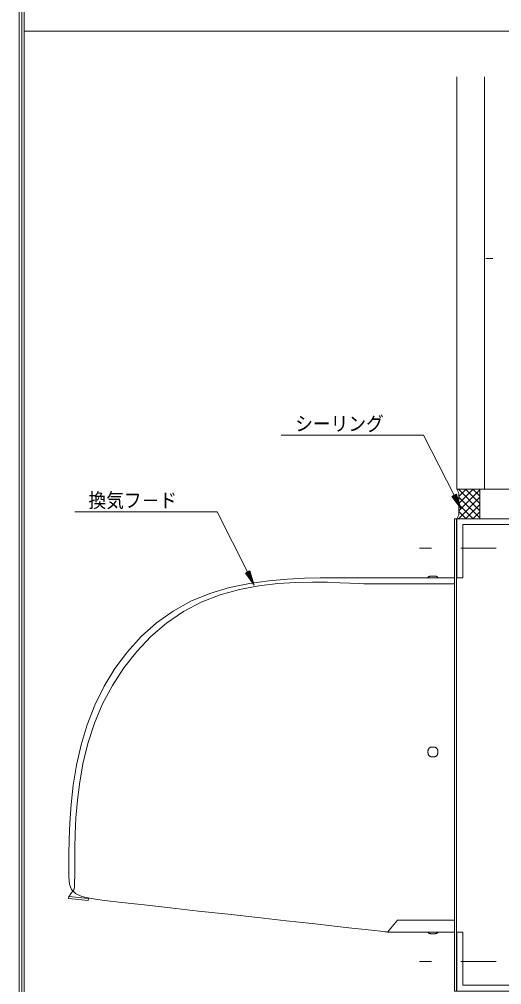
# Model space of a CAD drawing. Units: millimetres, scale not verified. Extents: x -1209 to 1209, y -852 to 852.
# Drawn here: x -1209.5 to -964.4, y -502.4 to -11.9 of the extents above; entities that cross this region are included whole.
import ezdxf
from ezdxf.enums import TextEntityAlignment as Align

# ---------------------------------------------------------------- set-up
doc = ezdxf.new("R2010")
doc.units = ezdxf.units.MM
doc.header["$LTSCALE"] = 3
doc.linetypes.add('USER3', pattern=[10, 4, -6])
doc.linetypes.add('USER7', pattern=[25, 6, -5, 2, -5, 2, -5])
for name, color, linetype, lineweight in [('0-1_0-0WAKU', 7, 'Continuous', 18), ('0-2_0-1AL', 5, 'Continuous', 18), ('0-3_0-2SUNPO', 7, 'Continuous', 18), ('0-6_0-5FUKUSIZA', 3, 'Continuous', 18), ('0-7_0-7KUTAI', 6, 'Continuous', 18), ('0-8_0-8SASH', 87, 'Continuous', 18)]:
    doc.layers.add(name, color=color, linetype=linetype, lineweight=lineweight)
doc.styles.add('ＭＳ ゴシック', font='')
doc.styles.get('ＭＳ ゴシック').set_extended_font_data('MS Gothic')

msp = doc.modelspace()

# ---------------------------------------------------------------- linework, layer by layer
at = {"layer": '0-1_0-0WAKU'}
for p, q in [((-1209.471, -852.435), (-1209.471, 852.393)), ((-1208.264, -851.228), (-1208.264, 851.186)), ((-1207.057, -850.021), (-1207.057, 849.979)), ((-1207.057, -17.871), (-0.057, -17.871))]:
    msp.add_line(p, q, dxfattribs=at)
at = {"layer": '0-2_0-1AL'}
for p, q in [((-987.097, -41.173), (-987.097, -250.681)), ((-987.097, -41.173), (-987.097, -250.681)), ((-973.097, -41.173), (-973.097, -250.681)), ((-987.097, -250.681), (-927.35, -250.681))]:
    msp.add_line(p, q, dxfattribs=at)
at = {"layer": '0-3_0-2SUNPO'}
for p, q in [((-1004.076, -223.247), (-1076.383, -223.247)), ((-988.518, -253.749), (-1004.076, -223.247)), ((-987.035, -254.345), (-989.61, -254.345)), ((-987.051, -254.295), (-989.589, -254.295)), ((-987.02, -254.395), (-989.573, -254.395)), ((-987.004, -254.445), (-989.536, -254.445)), ((-986.988, -254.495), (-989.499, -254.495)), ((-987.067, -254.245), (-989.491, -254.245)), ((-986.972, -254.545), (-989.462, -254.545)), ((-986.956, -254.595), (-989.425, -254.595)), ((-987.083, -254.195), (-989.393, -254.195)), ((-986.94, -254.645), (-989.388, -254.645)), ((-986.925, -254.695), (-989.351, -254.695)), ((-986.909, -254.745), (-989.314, -254.745)), ((-987.099, -254.145), (-989.295, -254.145)), ((-986.893, -254.795), (-989.277, -254.795)), ((-986.877, -254.845), (-989.24, -254.845)), ((-986.861, -254.895), (-989.203, -254.895)), ((-987.115, -254.095), (-989.197, -254.095)), ((-986.846, -254.945), (-989.166, -254.945)), ((-986.83, -254.995), (-989.129, -254.995)), ((-987.131, -254.045), (-989.099, -254.045)), ((-986.814, -255.045), (-989.092, -255.045)), ((-987.146, -253.995), (-989.001, -253.995)), ((-987.162, -253.945), (-988.903, -253.945)), ((-987.178, -253.895), (-988.805, -253.895)), ((-987.194, -253.845), (-988.707, -253.845)), ((-987.21, -253.795), (-988.609, -253.795)), ((-987.225, -253.745), (-988.511, -253.745)), ((-987.241, -253.695), (-988.413, -253.695)), ((-987.257, -253.645), (-988.315, -253.645)), ((-987.273, -253.595), (-988.217, -253.595)), ((-987.289, -253.545), (-988.119, -253.545)), ((-987.305, -253.495), (-988.021, -253.495)), ((-987.32, -253.445), (-987.923, -253.445)), ((-987.336, -253.395), (-987.825, -253.395)), ((-987.352, -253.345), (-987.727, -253.345)), ((-987.368, -253.295), (-987.629, -253.295)), ((-987.384, -253.245), (-987.531, -253.245)), ((-987.399, -253.195), (-987.433, -253.195)), ((-986.798, -255.095), (-989.055, -255.095)), ((-986.782, -255.145), (-989.018, -255.145)), ((-986.766, -255.195), (-988.981, -255.195)), ((-986.751, -255.245), (-988.944, -255.245)), ((-986.735, -255.295), (-988.907, -255.295)), ((-986.719, -255.345), (-988.87, -255.345)), ((-986.703, -255.395), (-988.833, -255.395)), ((-986.687, -255.445), (-988.796, -255.445)), ((-986.672, -255.495), (-988.759, -255.495)), ((-986.656, -255.545), (-988.722, -255.545)), ((-986.64, -255.595), (-988.685, -255.595)), ((-986.624, -255.645), (-988.648, -255.645)), ((-986.608, -255.695), (-988.611, -255.695)), ((-986.592, -255.745), (-988.574, -255.745)), ((-986.577, -255.795), (-988.537, -255.795)), ((-986.561, -255.845), (-988.5, -255.845)), ((-986.545, -255.895), (-988.463, -255.895)), ((-986.529, -255.945), (-988.426, -255.945)), ((-986.513, -255.995), (-988.389, -255.995)), ((-986.497, -256.045), (-988.352, -256.045)), ((-986.482, -256.095), (-988.315, -256.095)), ((-986.466, -256.145), (-988.279, -256.145)), ((-986.45, -256.195), (-988.241, -256.195)), ((-986.434, -256.245), (-988.205, -256.245)), ((-986.418, -256.295), (-988.168, -256.295)), ((-986.402, -256.345), (-988.13, -256.345)), ((-986.387, -256.395), (-988.094, -256.395)), ((-986.371, -256.445), (-988.056, -256.445)), ((-986.355, -256.495), (-988.02, -256.495)), ((-986.339, -256.545), (-987.983, -256.545)), ((-986.323, -256.595), (-987.946, -256.595)), ((-986.307, -256.645), (-987.909, -256.645)), ((-986.292, -256.695), (-987.872, -256.695)), ((-986.276, -256.745), (-987.835, -256.745)), ((-986.26, -256.795), (-987.798, -256.795)), ((-986.244, -256.845), (-987.761, -256.845)), ((-986.228, -256.895), (-987.724, -256.895)), ((-986.212, -256.945), (-987.687, -256.945)), ((-986.197, -256.995), (-987.65, -256.995)), ((-986.181, -257.045), (-987.613, -257.045)), ((-986.165, -257.095), (-987.576, -257.095)), ((-986.149, -257.145), (-987.539, -257.145)), ((-986.133, -257.195), (-987.502, -257.195)), ((-986.118, -257.245), (-987.465, -257.245)), ((-986.102, -257.295), (-987.428, -257.295)), ((-986.086, -257.345), (-987.391, -257.345)), ((-986.07, -257.395), (-987.354, -257.395)), ((-986.054, -257.445), (-987.317, -257.445)), ((-986.038, -257.495), (-987.28, -257.495)), ((-986.023, -257.545), (-987.243, -257.545)), ((-986.007, -257.595), (-987.206, -257.595)), ((-985.991, -257.645), (-987.169, -257.645)), ((-985.975, -257.695), (-987.132, -257.695)), ((-985.959, -257.745), (-987.095, -257.745)), ((-985.943, -257.795), (-987.058, -257.795)), ((-985.928, -257.845), (-987.021, -257.845)), ((-985.912, -257.895), (-986.984, -257.895)), ((-985.896, -257.945), (-986.947, -257.945)), ((-985.88, -257.995), (-986.91, -257.995)), ((-985.864, -258.045), (-986.873, -258.045)), ((-985.848, -258.095), (-986.836, -258.095)), ((-985.833, -258.145), (-986.799, -258.145)), ((-985.817, -258.195), (-986.762, -258.195)), ((-985.801, -258.245), (-986.725, -258.245)), ((-985.785, -258.295), (-986.688, -258.295)), ((-985.769, -258.345), (-986.651, -258.345)), ((-985.753, -258.395), (-986.614, -258.395)), ((-985.738, -258.445), (-986.577, -258.445)), ((-985.722, -258.495), (-986.54, -258.495)), ((-985.706, -258.545), (-986.503, -258.545)), ((-985.69, -258.595), (-986.466, -258.595)), ((-985.674, -258.645), (-986.429, -258.645)), ((-985.658, -258.695), (-986.392, -258.695)), ((-985.643, -258.745), (-986.355, -258.745)), ((-985.627, -258.795), (-986.318, -258.795)), ((-985.611, -258.845), (-986.281, -258.845)), ((-985.595, -258.895), (-986.244, -258.895)), ((-985.579, -258.945), (-986.207, -258.945)), ((-985.564, -258.995), (-986.17, -258.995)), ((-985.548, -259.045), (-986.133, -259.045)), ((-985.532, -259.095), (-986.096, -259.095)), ((-985.516, -259.145), (-986.059, -259.145)), ((-985.5, -259.195), (-986.023, -259.195)), ((-985.484, -259.245), (-985.985, -259.245)), ((-985.469, -259.295), (-985.949, -259.295)), ((-985.453, -259.345), (-985.912, -259.345)), ((-985.437, -259.395), (-985.875, -259.395)), ((-985.421, -259.445), (-985.838, -259.445)), ((-985.405, -259.495), (-985.801, -259.495)), ((-985.39, -259.545), (-985.764, -259.545)), ((-985.374, -259.595), (-985.727, -259.595)), ((-985.358, -259.645), (-985.69, -259.645)), ((-985.342, -259.695), (-985.653, -259.695)), ((-985.326, -259.745), (-985.616, -259.745)), ((-985.31, -259.795), (-985.579, -259.795)), ((-985.294, -259.845), (-985.542, -259.845)), ((-985.279, -259.895), (-985.505, -259.895)), ((-985.263, -259.945), (-985.468, -259.945)), ((-1109.023, -262.211), (-1181.33, -262.211)), ((-1093.465, -292.712), (-1109.023, -262.211)), ((-985.247, -259.995), (-985.431, -259.995)), ((-985.231, -260.045), (-985.394, -260.045)), ((-985.215, -260.095), (-985.357, -260.095)), ((-985.199, -260.145), (-985.32, -260.145)), ((-985.184, -260.195), (-985.283, -260.195)), ((-985.168, -260.245), (-985.246, -260.245)), ((-985.152, -260.295), (-985.209, -260.295)), ((-985.136, -260.345), (-985.172, -260.345)), ((-985.12, -260.395), (-985.135, -260.395)), ((-1091.983, -293.309), (-1094.557, -293.309)), ((-1091.999, -293.259), (-1094.537, -293.259)), ((-1091.967, -293.359), (-1094.52, -293.359)), ((-1091.951, -293.409), (-1094.483, -293.409)), ((-1091.935, -293.459), (-1094.446, -293.459)), ((-1092.014, -293.209), (-1094.439, -293.209)), ((-1091.919, -293.509), (-1094.409, -293.509)), ((-1091.904, -293.559), (-1094.372, -293.559)), ((-1092.03, -293.159), (-1094.341, -293.159)), ((-1091.888, -293.609), (-1094.335, -293.609)), ((-1091.872, -293.659), (-1094.298, -293.659)), ((-1091.856, -293.709), (-1094.261, -293.709)), ((-1092.046, -293.109), (-1094.243, -293.109)), ((-1091.84, -293.759), (-1094.224, -293.759)), ((-1091.824, -293.809), (-1094.187, -293.809)), ((-1091.809, -293.859), (-1094.15, -293.859)), ((-1092.062, -293.059), (-1094.145, -293.059)), ((-1091.793, -293.909), (-1094.113, -293.909)), ((-1091.777, -293.959), (-1094.076, -293.959)), ((-1092.078, -293.009), (-1094.046, -293.009)), ((-1091.761, -294.009), (-1094.039, -294.009)), ((-1091.745, -294.059), (-1094.002, -294.059)), ((-1091.73, -294.109), (-1093.965, -294.109)), ((-1092.094, -292.959), (-1093.948, -292.959)), ((-1091.714, -294.159), (-1093.928, -294.159)), ((-1091.698, -294.209), (-1093.891, -294.209)), ((-1091.682, -294.259), (-1093.854, -294.259)), ((-1092.109, -292.909), (-1093.85, -292.909)), ((-1091.666, -294.309), (-1093.817, -294.309)), ((-1092.125, -292.859), (-1093.752, -292.859)), ((-1092.141, -292.809), (-1093.654, -292.809)), ((-1092.157, -292.759), (-1093.557, -292.759)), ((-1092.173, -292.709), (-1093.458, -292.709)), ((-1092.189, -292.659), (-1093.36, -292.659)), ((-1092.204, -292.609), (-1093.262, -292.609)), ((-1092.22, -292.559), (-1093.164, -292.559)), ((-1092.236, -292.509), (-1093.066, -292.509)), ((-1092.252, -292.459), (-1092.968, -292.459)), ((-1092.268, -292.409), (-1092.87, -292.409)), ((-1092.284, -292.359), (-1092.772, -292.359)), ((-1092.299, -292.309), (-1092.674, -292.309)), ((-1092.315, -292.259), (-1092.576, -292.259)), ((-1092.331, -292.209), (-1092.478, -292.209)), ((-1092.347, -292.159), (-1092.38, -292.159)), ((-1091.65, -294.359), (-1093.78, -294.359)), ((-1091.635, -294.409), (-1093.744, -294.409)), ((-1091.619, -294.459), (-1093.706, -294.459)), ((-1091.603, -294.509), (-1093.67, -294.509)), ((-1091.587, -294.559), (-1093.633, -294.559)), ((-1091.571, -294.609), (-1093.596, -294.609)), ((-1091.555, -294.659), (-1093.559, -294.659)), ((-1091.54, -294.709), (-1093.522, -294.709)), ((-1091.524, -294.759), (-1093.485, -294.759)), ((-1091.508, -294.809), (-1093.448, -294.809)), ((-1091.492, -294.859), (-1093.411, -294.859)), ((-1091.476, -294.909), (-1093.374, -294.909)), ((-1091.46, -294.959), (-1093.337, -294.959)), ((-1091.445, -295.009), (-1093.3, -295.009)), ((-1091.429, -295.059), (-1093.263, -295.059)), ((-1091.413, -295.109), (-1093.226, -295.109)), ((-1091.397, -295.159), (-1093.189, -295.159)), ((-1091.381, -295.209), (-1093.152, -295.209)), ((-1091.365, -295.259), (-1093.115, -295.259)), ((-1091.35, -295.309), (-1093.078, -295.309)), ((-1091.334, -295.359), (-1093.041, -295.359)), ((-1091.318, -295.409), (-1093.004, -295.409)), ((-1091.302, -295.459), (-1092.967, -295.459)), ((-1091.286, -295.509), (-1092.93, -295.509)), ((-1091.271, -295.559), (-1092.893, -295.559)), ((-1091.255, -295.609), (-1092.856, -295.609)), ((-1091.239, -295.659), (-1092.819, -295.659)), ((-1091.223, -295.709), (-1092.782, -295.709)), ((-1091.207, -295.759), (-1092.745, -295.759)), ((-1091.191, -295.809), (-1092.708, -295.809)), ((-1091.176, -295.859), (-1092.671, -295.859)), ((-1091.16, -295.909), (-1092.634, -295.909)), ((-1091.144, -295.959), (-1092.597, -295.959)), ((-1091.128, -296.009), (-1092.56, -296.009)), ((-1091.112, -296.059), (-1092.523, -296.059)), ((-1091.097, -296.109), (-1092.486, -296.109)), ((-1091.081, -296.159), (-1092.449, -296.159)), ((-1091.065, -296.209), (-1092.412, -296.209)), ((-1091.049, -296.259), (-1092.375, -296.259)), ((-1091.033, -296.309), (-1092.338, -296.309)), ((-1091.017, -296.359), (-1092.301, -296.359)), ((-1091.002, -296.409), (-1092.264, -296.409)), ((-1090.986, -296.459), (-1092.227, -296.459)), ((-1090.97, -296.509), (-1092.19, -296.509)), ((-1090.954, -296.559), (-1092.153, -296.559)), ((-1090.938, -296.609), (-1092.116, -296.609)), ((-1090.922, -296.659), (-1092.079, -296.659)), ((-1090.907, -296.709), (-1092.042, -296.709)), ((-1090.891, -296.759), (-1092.005, -296.759)), ((-1090.875, -296.809), (-1091.968, -296.809)), ((-1090.859, -296.859), (-1091.931, -296.859)), ((-1090.843, -296.909), (-1091.894, -296.909)), ((-1090.827, -296.959), (-1091.857, -296.959)), ((-1090.811, -297.009), (-1091.82, -297.009)), ((-1090.796, -297.059), (-1091.783, -297.059)), ((-1090.78, -297.109), (-1091.746, -297.109)), ((-1090.764, -297.159), (-1091.709, -297.159)), ((-1090.748, -297.209), (-1091.672, -297.209)), ((-1090.732, -297.259), (-1091.635, -297.259)), ((-1090.717, -297.309), (-1091.599, -297.309)), ((-1090.701, -297.359), (-1091.561, -297.359)), ((-1090.685, -297.409), (-1091.525, -297.409)), ((-1090.669, -297.459), (-1091.488, -297.459)), ((-1090.653, -297.509), (-1091.45, -297.509)), ((-1090.637, -297.559), (-1091.414, -297.559)), ((-1090.622, -297.609), (-1091.377, -297.609)), ((-1090.606, -297.659), (-1091.34, -297.659)), ((-1090.59, -297.709), (-1091.303, -297.709)), ((-1090.574, -297.759), (-1091.266, -297.759)), ((-1090.558, -297.809), (-1091.229, -297.809)), ((-1090.543, -297.859), (-1091.192, -297.859)), ((-1090.527, -297.909), (-1091.155, -297.909)), ((-1090.511, -297.959), (-1091.118, -297.959)), ((-1090.495, -298.009), (-1091.081, -298.009)), ((-1090.479, -298.059), (-1091.044, -298.059)), ((-1090.463, -298.109), (-1091.007, -298.109)), ((-1090.448, -298.159), (-1090.97, -298.159)), ((-1090.432, -298.209), (-1090.933, -298.209)), ((-1090.416, -298.259), (-1090.896, -298.259)), ((-1090.4, -298.309), (-1090.859, -298.309)), ((-1090.384, -298.359), (-1090.822, -298.359)), ((-1090.368, -298.409), (-1090.785, -298.409)), ((-1090.353, -298.459), (-1090.748, -298.459)), ((-1090.337, -298.509), (-1090.711, -298.509)), ((-1090.321, -298.559), (-1090.674, -298.559)), ((-1090.305, -298.609), (-1090.637, -298.609)), ((-1090.289, -298.659), (-1090.6, -298.659)), ((-1090.273, -298.709), (-1090.563, -298.709)), ((-1090.258, -298.759), (-1090.526, -298.759)), ((-1090.242, -298.809), (-1090.489, -298.809)), ((-1090.226, -298.859), (-1090.452, -298.859)), ((-1090.21, -298.909), (-1090.415, -298.909)), ((-1090.194, -298.959), (-1090.378, -298.959)), ((-1090.178, -299.009), (-1090.341, -299.009)), ((-1090.163, -299.059), (-1090.304, -299.059)), ((-1090.147, -299.109), (-1090.267, -299.109)), ((-1090.131, -299.159), (-1090.23, -299.159)), ((-1090.115, -299.209), (-1090.193, -299.209)), ((-1090.099, -299.259), (-1090.156, -299.259)), ((-1090.083, -299.309), (-1090.119, -299.309)), ((-1090.068, -299.359), (-1090.082, -299.359))]:
    msp.add_line(p, q, dxfattribs=at)
for points in [[(-987.404, -253.181), (-989.631, -254.317), (-985.11, -260.43)], [(-1092.351, -292.144), (-1094.578, -293.28), (-1090.057, -299.393)]]:
    msp.add_lwpolyline(points, close=True, dxfattribs=at)
at = {"layer": '0-6_0-5FUKUSIZA'}
for p, q in [((-986.098, -250.681), (-987.097, -250.681)), ((-975.498, -261.605), (-986.399, -250.704)), ((-975.498, -254.78), (-986.399, -265.681)), ((-982.458, -250.704), (-986.098, -254.344)), ((-978.818, -250.704), (-986.098, -257.984)), ((-975.498, -251.082), (-986.098, -261.682)), ((-975.498, -265.303), (-986.098, -254.703)), ((-975.498, -257.906), (-982.7, -250.704)), ((-975.498, -254.208), (-979.002, -250.704)), ((-978.818, -265.681), (-986.098, -258.401)), ((-975.498, -258.479), (-982.7, -265.681)), ((-986.098, -263.681), (-987.097, -265.681)), ((-982.458, -265.681), (-986.098, -262.041)), ((-975.498, -262.177), (-979.002, -265.681))]:
    msp.add_line(p, q, dxfattribs=at)
msp.add_lwpolyline([(-987.097, -265.681), (-986.098, -263.681), (-986.098, -252.681), (-987.097, -250.681), (-975.498, -250.681), (-975.498, -265.681)], close=True, dxfattribs=at)
msp.add_lwpolyline([(-987.097, -265.681), (-986.098, -263.681), (-986.098, -252.681), (-987.097, -250.681), (-975.498, -250.681), (-975.498, -265.681)], close=True, dxfattribs=at)
msp.add_lwpolyline([(-975.498, -265.681), (-975.498, -250.681), (-986.098, -250.681)], dxfattribs=at)
at = {"layer": '0-7_0-7KUTAI', "linetype": 'USER3'}
msp.add_line((-908.826, -133.503), (-972.474, -133.503), dxfattribs=at)
at = {"layer": '0-8_0-8SASH', "color": 7, "linetype": 'USER7'}
for p, q in [((-967.098, -280.681), (-1007.098, -280.681)), ((-967.098, -490.681), (-1007.098, -490.681))]:
    msp.add_line(p, q, dxfattribs=at)
at = {"layer": '0-8_0-8SASH'}
for points in [[(-828.098, -295.681), (-825.098, -295.681), (-825.098, -268.681), (-825.097, -265.681), (-825.097, -229.681), (-828.098, -229.681), (-828.098, -265.681), (-984.097, -265.681), (-987.097, -265.681), (-987.097, -268.681), (-987.097, -295.681), (-984.097, -295.681), (-984.097, -268.681), (-828.098, -268.681)], [(-988.376, -505.681), (-988.376, -265.681), (-987.375, -265.681), (-987.375, -505.681)], [(-1184.434, -458.676), (-1184.331, -457.681), (-1174.383, -458.708), (-1174.486, -459.702)], [(-1022.375, -475.681), (-1017.376, -469.681), (-988.376, -469.681), (-988.376, -475.681)], [(-828.098, -475.681), (-825.098, -475.681), (-825.098, -502.681), (-825.097, -505.681), (-825.097, -541.681), (-828.098, -541.681), (-828.098, -505.681), (-984.097, -505.681), (-987.097, -505.681), (-987.097, -502.681), (-987.097, -475.681), (-984.097, -475.681), (-984.097, -502.681), (-828.098, -502.681)]]:
    msp.add_lwpolyline(points, close=True, dxfattribs=at)
for points in [[(-1031.376, -298.681), (-1046.551, -298.181), (-1052.913, -297.995), (-1060.456, -297.914), (-1068.94, -298.087), (-1078.123, -298.666), (-1087.763, -299.802), (-1097.62, -301.646), (-1107.452, -304.349), (-1117.019, -308.062), (-1126.11, -312.891), (-1134.643, -318.765), (-1142.568, -325.57), (-1149.835, -333.189), (-1156.393, -341.509), (-1162.191, -350.413), (-1167.18, -359.786), (-1171.308, -369.514), (-1174.553, -379.466), (-1177.001, -389.458), (-1178.764, -399.291), (-1179.956, -408.767), (-1180.691, -417.685), (-1181.081, -425.847), (-1181.239, -433.055), (-1181.28, -439.109), (-1181.298, -443.873), (-1181.318, -447.461), (-1181.345, -450.051), (-1181.387, -451.82), (-1181.451, -452.945), (-1181.542, -453.604), (-1181.666, -453.972), (-1181.831, -454.228), (-1182.04, -454.517), (-1182.285, -454.854), (-1182.552, -455.224), (-1182.831, -455.609), (-1183.111, -455.995), (-1183.378, -456.365)], [(-1131.307, -312.61), (-1122.242, -307.599), (-1112.611, -303.665), (-1102.636, -300.709), (-1092.576, -298.591), (-1082.69, -297.171), (-1073.24, -296.31), (-1064.484, -295.867), (-1056.682, -295.704), (-1034.375, -295.681)], [(-1034.375, -295.681), (-988.376, -295.681), (-988.376, -298.681), (-1034.375, -298.681)], [(-1001.47, -295.095), (-1001.565, -295.148), (-1001.643, -295.203), (-1001.704, -295.259), (-1001.751, -295.316), (-1001.784, -295.372), (-1001.806, -295.426), (-1001.82, -295.477), (-1001.826, -295.523), (-1001.829, -295.564), (-1001.829, -295.681)], [(-996.83, -295.681), (-996.83, -295.599), (-996.83, -295.564), (-996.833, -295.523), (-996.84, -295.477), (-996.853, -295.426), (-996.875, -295.372), (-996.909, -295.316), (-996.955, -295.259), (-997.016, -295.203), (-997.095, -295.148), (-997.189, -295.095), (-997.297, -295.045), (-997.418, -294.998), (-997.55, -294.954), (-997.69, -294.916), (-997.839, -294.882), (-997.992, -294.854), (-998.151, -294.832), (-998.312, -294.815), (-998.477, -294.803), (-998.645, -294.795), (-998.814, -294.791), (-998.985, -294.788), (-999.157, -294.787), (-999.33, -294.787), (-999.502, -294.787), (-999.674, -294.788), (-999.845, -294.791), (-1000.015, -294.795), (-1000.182, -294.803), (-1000.347, -294.815), (-1000.509, -294.832), (-1000.667, -294.854), (-1000.821, -294.882), (-1000.969, -294.916), (-1001.11, -294.954), (-1001.241, -294.998), (-1001.362, -295.045), (-1001.47, -295.095)], [(-1022.375, -475.681), (-1022.428, -475.676), (-1022.797, -475.635), (-1023.799, -475.523), (-1025.749, -475.306), (-1028.965, -474.949), (-1033.763, -474.416), (-1040.458, -473.672), (-1049.368, -472.681), (-1060.65, -471.427), (-1073.83, -469.963), (-1088.275, -468.357), (-1103.353, -466.681), (-1118.431, -465.005), (-1132.877, -463.4), (-1146.057, -461.935), (-1157.339, -460.681), (-1166.248, -459.661), (-1172.944, -458.711), (-1177.741, -457.618), (-1180.957, -456.171), (-1182.908, -454.157), (-1183.91, -451.365), (-1184.279, -447.583), (-1184.331, -442.599), (-1184.313, -436.272), (-1184.186, -428.745), (-1183.842, -420.232), (-1183.172, -410.946), (-1182.067, -401.101), (-1180.419, -390.912), (-1178.118, -380.591), (-1175.057, -370.354), (-1171.15, -360.394), (-1166.407, -350.834), (-1160.861, -341.775), (-1154.544, -333.321), (-1147.491, -325.573), (-1139.734, -318.636), (-1131.307, -312.61)], [(-999.33, -386.681), (-999.56, -386.681), (-999.656, -386.681), (-999.771, -386.678), (-999.901, -386.671), (-1000.043, -386.658), (-1000.194, -386.636), (-1000.35, -386.603), (-1000.509, -386.556), (-1000.667, -386.495), (-1000.821, -386.416), (-1000.969, -386.322), (-1001.11, -386.214), (-1001.241, -386.093), (-1001.362, -385.961), (-1001.471, -385.82), (-1001.565, -385.672), (-1001.643, -385.518), (-1001.705, -385.36), (-1001.751, -385.198), (-1001.784, -385.034), (-1001.806, -384.866), (-1001.82, -384.697), (-1001.827, -384.526), (-1001.829, -384.354), (-1001.83, -384.181), (-1001.829, -384.009), (-1001.827, -383.837), (-1001.82, -383.666), (-1001.806, -383.496), (-1001.784, -383.329), (-1001.751, -383.164), (-1001.705, -383.002), (-1001.643, -382.844), (-1001.565, -382.69), (-1001.471, -382.542), (-1001.362, -382.401), (-1001.241, -382.27), (-1001.11, -382.149), (-1000.969, -382.04)], [(-1000.969, -382.04), (-1000.821, -381.946), (-1000.667, -381.868), (-1000.509, -381.806), (-1000.347, -381.76), (-1000.182, -381.727), (-1000.015, -381.705), (-999.845, -381.691), (-999.674, -381.684), (-999.502, -381.682), (-999.33, -381.681), (-999.157, -381.682), (-998.985, -381.684), (-998.814, -381.691), (-998.645, -381.705), (-998.477, -381.727), (-998.312, -381.76), (-998.151, -381.806), (-997.992, -381.868), (-997.839, -381.946), (-997.69, -382.04), (-997.55, -382.149), (-997.418, -382.27), (-997.297, -382.401), (-997.189, -382.542), (-997.095, -382.69), (-997.016, -382.844), (-996.955, -383.002), (-996.909, -383.164), (-996.875, -383.329), (-996.853, -383.496), (-996.84, -383.666), (-996.833, -383.837), (-996.83, -384.009), (-996.83, -384.181), (-996.83, -384.354), (-996.833, -384.526), (-996.84, -384.697), (-996.853, -384.866), (-996.875, -385.034)], [(-996.875, -385.034), (-996.909, -385.198), (-996.955, -385.36), (-997.016, -385.518), (-997.095, -385.672), (-997.189, -385.82), (-997.297, -385.961), (-997.418, -386.093), (-997.55, -386.214), (-997.69, -386.322), (-997.839, -386.416), (-997.992, -386.495), (-998.15, -386.556), (-998.309, -386.603), (-998.465, -386.636), (-998.616, -386.658), (-998.758, -386.671), (-998.888, -386.678), (-999.003, -386.681), (-999.33, -386.681)], [(-1183.378, -456.365), (-1183.622, -456.702), (-1183.831, -456.991), (-1183.996, -457.218), (-1184.12, -457.39), (-1184.209, -457.513), (-1184.269, -457.595), (-1184.305, -457.645), (-1184.324, -457.67), (-1184.33, -457.68)], [(-1001.829, -475.682), (-1001.829, -475.764), (-1001.829, -475.799), (-1001.826, -475.84), (-1001.82, -475.886), (-1001.806, -475.937), (-1001.784, -475.991), (-1001.751, -476.047), (-1001.704, -476.104), (-1001.643, -476.16), (-1001.565, -476.215), (-1001.47, -476.268), (-1001.362, -476.319), (-1001.241, -476.366), (-1001.11, -476.409), (-1000.969, -476.448), (-1000.821, -476.481), (-1000.667, -476.509), (-1000.509, -476.531), (-1000.347, -476.548), (-1000.182, -476.56), (-1000.015, -476.568), (-999.845, -476.573), (-999.674, -476.575), (-999.502, -476.576), (-999.33, -476.576), (-999.157, -476.576), (-998.985, -476.575), (-998.814, -476.573), (-998.645, -476.568), (-998.477, -476.56), (-998.312, -476.548), (-998.151, -476.531), (-997.992, -476.509), (-997.839, -476.481), (-997.69, -476.448), (-997.55, -476.409), (-997.418, -476.366), (-997.297, -476.319), (-997.189, -476.268)], [(-997.189, -476.268), (-997.095, -476.215), (-997.016, -476.16), (-996.955, -476.104), (-996.909, -476.047), (-996.875, -475.991), (-996.853, -475.937), (-996.84, -475.886), (-996.833, -475.84), (-996.83, -475.799), (-996.83, -475.682)]]:
    msp.add_lwpolyline(points, dxfattribs=at)

# ---------------------------------------------------------------- texts
at = {"layer": '0-3_0-2SUNPO', "style": 'ＭＳ ゴシック', "width": 0.9}
for s, p in [('シーリング', (-1069.265, -223.247)), ('換気フ－ド', (-1174.32, -262.211))]:
    msp.add_text(s, height=7.326, dxfattribs=at).set_placement(p, align=Align.BOTTOM_LEFT)

doc.saveas('drawing.dxf')
